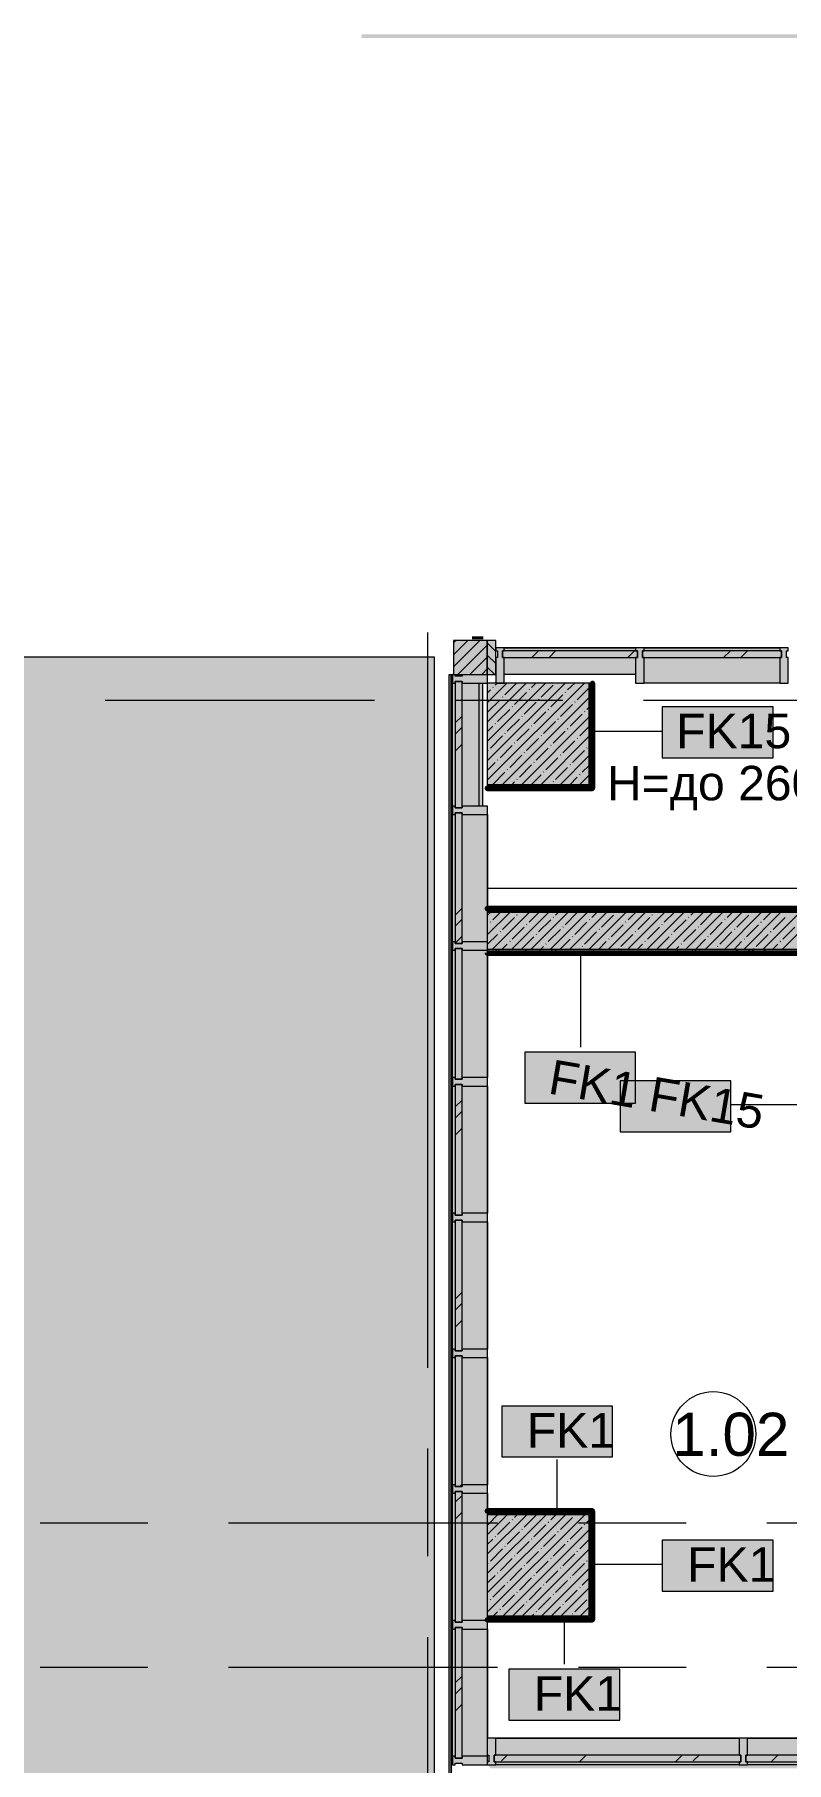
# Model space of a CAD drawing. Header units: millimetres. Extents: x -3817 to 677485, y -22715 to 103890.
# Drawn here: x 1633 to 6067, y 22650 to 32833 of the extents above; entities that cross this region are included whole.
import ezdxf

# ---------------------------------------------------------------- set-up
doc = ezdxf.new("R2010")
doc.units = ezdxf.units.MM
doc.layers.add('PDF _Геометрия', color=7, linetype='Continuous', true_color=0x1d1d1d)
doc.layers.add('PDF _Сплошная заливка', color=7, linetype='Continuous', true_color=0xffffff)
doc.layers.add('PDF _Текст', color=7, linetype='Continuous')
doc.styles.add('PDF GOST-Common', font='arial.ttf')

msp = doc.modelspace()

# ---------------------------------------------------------------- hatches: boundary and pattern name
at = {"layer": 'PDF _Сплошная заливка', "transparency": 33554559}
for color, points in [(1, [(6234, 32813), (6621, 32813), (6621, 32833), (3563, 32833), (3563, 32813)]), (256, [(4154, 29061), (4303, 29061), (4303, 29261), (4103, 29261), (4104, 29061), (4129, 29061)]), (256, [(4403, 29011), (4403, 29161), (4393, 29161), (4393, 29201), (4403, 29201), (4403, 29218), (4353, 29218), (4353, 29201), (4363, 29201), (4363, 29161), (4353, 29161), (4353, 29011)]), (256, [(4403, 29161), (5188, 29161), (5188, 29201), (4393, 29201), (4393, 29161)]), (256, [(5178, 29201), (5178, 29218), (4403, 29218), (4403, 29201), (4903, 29201)]), (256, [(5178, 29061), (5178, 29161), (4403, 29161), (4403, 29061), (4903, 29061)]), (256, [(5228, 29011), (5228, 29161), (5218, 29161), (5218, 29201), (5228, 29201), (5228, 29218), (5178, 29218), (5178, 29201), (5188, 29201), (5188, 29161), (5178, 29161), (5178, 29011), (5218, 29011)]), (256, [(5228, 29161), (6038, 29161), (6038, 29201), (5218, 29201), (5218, 29161)]), (256, [(6038, 29011), (6078, 29011), (6078, 29161), (6068, 29161), (6068, 29201), (6078, 29201), (6078, 29218), (6028, 29218), (6028, 29201), (6038, 29201), (6038, 29161), (6028, 29161), (6028, 29011)]), (256, [(4097, 29011), (4114, 29011), (4114, 29021), (4154, 29021), (4154, 29011), (4304, 29011), (4303, 29061), (4154, 29061), (4154, 29051), (4114, 29051), (4114, 29061), (4097, 29061)]), (256, [(4154, 28276), (4154, 29021), (4114, 29021), (4114, 28276), (4129, 28276)]), (256, [(4104, 28286), (4114, 28286), (4114, 29011), (4097, 29011), (4097, 28286)]), (256, [(4254, 28286), (4254, 29011), (4154, 29011), (4154, 28286), (4249, 28286)]), (256, [(4254, 28286), (4274, 28286), (4274, 29011), (4254, 29011), (4254, 28403)]), (256, [(4627, 28391), (4923, 28391), (4923, 28411), (4303, 28411), (4304, 28391)]), (256, [(4097, 28236), (4114, 28236), (4114, 28246), (4154, 28246), (4154, 28236), (4304, 28236), (4303, 28286), (4154, 28286), (4154, 28276), (4114, 28276), (4114, 28286), (4097, 28286)]), (256, [(4154, 27476), (4154, 28246), (4114, 28246), (4114, 27476), (4129, 27476)]), (256, [(8723, 27661), (9743, 27661), (9743, 27681), (4303, 27681), (4303, 27661), (8024, 27661)]), (256, [(9338, 27441), (9953, 27441), (9953, 27661), (4303, 27661), (4303, 27441), (9258, 27441)]), (256, [(4249, 27436), (4303, 27437), (4303, 27486), (4154, 27486), (4154, 27476), (4114, 27476), (4114, 27486), (4097, 27486), (4097, 27436), (4114, 27436), (4114, 27446), (4154, 27446), (4154, 27436)]), (256, [(4129, 26676), (4154, 26676), (4154, 27446), (4114, 27446), (4114, 26676)]), (256, [(5306, 27421), (6173, 27421), (6173, 27441), (4303, 27441), (4304, 27421), (4627, 27421)]), (256, [(4097, 26636), (4114, 26636), (4114, 26646), (4154, 26646), (4154, 26636), (4304, 26636), (4304, 26686), (4154, 26686), (4154, 26676), (4114, 26676), (4114, 26686), (4097, 26686)]), (256, [(4304, 25836), (4304, 25886), (4154, 25886), (4154, 25876), (4114, 25876), (4114, 25886), (4097, 25886), (4097, 25836), (4114, 25836), (4114, 25846), (4154, 25846), (4154, 25836), (4274, 25836)]), (256, [(4129, 25076), (4154, 25076), (4154, 25846), (4114, 25846), (4114, 25076)]), (256, [(4304, 25036), (4304, 25086), (4154, 25086), (4154, 25076), (4114, 25076), (4114, 25086), (4097, 25086), (4097, 25036), (4114, 25036), (4114, 25046), (4154, 25046), (4154, 25036), (4274, 25036)]), (256, [(4154, 24276), (4154, 25046), (4114, 25046), (4114, 24276), (4129, 24276)]), (256, [(4097, 24236), (4114, 24236), (4114, 24246), (4154, 24246), (4154, 24236), (4304, 24236), (4304, 24286), (4154, 24286), (4154, 24276), (4114, 24276), (4114, 24286), (4097, 24286)]), (256, [(4129, 23476), (4154, 23476), (4154, 24246), (4114, 24246), (4114, 23476)]), (256, [(4304, 24111), (4903, 24111), (4903, 24131), (4303, 24131), (4303, 24111)]), (256, [(4903, 23511), (4923, 23511), (4923, 24131), (4903, 24131), (4903, 24111)]), (256, [(4097, 23436), (4114, 23436), (4114, 23446), (4154, 23446), (4154, 23436), (4304, 23436), (4303, 23486), (4154, 23486), (4154, 23476), (4114, 23476), (4114, 23486), (4097, 23486)]), (256, [(4154, 22676), (4154, 23446), (4114, 23446), (4114, 22676), (4129, 22676)]), (256, [(4304, 23491), (4923, 23491), (4923, 23511), (4303, 23511), (4303, 23491)]), (256, [(4303, 22636), (4353, 22636), (4353, 22653), (4343, 22653), (4343, 22693), (4353, 22693), (4353, 22793), (4303, 22793), (4304, 22693), (4313, 22693), (4313, 22653), (4304, 22653), (4303, 22636)]), (256, [(5838, 22636), (5838, 22653), (5828, 22653), (5828, 22693), (5838, 22693), (5838, 22793), (5788, 22793), (5788, 22693), (5798, 22693), (5798, 22653), (5788, 22653), (5788, 22636), (5828, 22636)]), (256, [(6763, 22693), (6763, 22793), (5838, 22793), (5838, 22693), (6665, 22693)]), (256, [(4303, 22636), (4304, 22636), (4304, 22686), (4154, 22686), (4154, 22676), (4114, 22676), (4114, 22686), (4097, 22686), (4097, 22636), (4114, 22636), (4114, 22646), (4154, 22646), (4154, 22636), (4283, 22636)]), (256, [(5788, 22653), (5798, 22653), (5798, 22693), (4343, 22693), (4343, 22653), (5306, 22653)]), (256, [(5788, 22636), (5788, 22653), (4353, 22653), (4353, 22636), (5306, 22636)]), (256, [(6771, 22653), (6773, 22653), (6773, 22693), (5828, 22693), (5828, 22653), (6665, 22653)]), (256, [(6665, 22636), (6763, 22636), (6763, 22653), (5838, 22653), (5838, 22636)])]:
    msp.add_hatch(color=color, dxfattribs=at).paths.add_polyline_path(points)
h = msp.add_hatch(color=256, dxfattribs=at)
h.paths.add_polyline_path([(13933, 29061), (13953, 29061), (13953, 29261), (13704, 29261), (13704, 29061), (13932, 29061)], flags=0)
h.paths.add_polyline_path([(4353, 29061), (4353, 29261), (4303, 29261), (4303, 29061)], flags=0)
at = {"layer": 'PDF _Сплошная заливка', "true_color": 0xeeeeee, "transparency": 33554559}
msp.add_hatch(color=7, dxfattribs=at).paths.add_polyline_path([(-47, 17291), (3992, 17291), (3992, 17984), (3540, 17984), (3540, 18029), (3992, 18029), (3992, 19529), (3094, 19529), (3094, 19574), (3992, 19574), (3992, 20993), (3114, 20993), (3114, 21038), (3992, 21038), (3992, 22538), (3560, 22538), (3560, 22583), (3992, 22583), (3992, 29163), (-47, 29163), (-47, 17803)])
at = {"layer": 'PDF _Сплошная заливка', "true_color": 0x383e42, "transparency": 33554559}
for points in [[(5306, 29201), (6028, 29201), (6028, 29218), (5228, 29218), (5228, 29201)], [(6028, 29011), (6028, 29161), (5228, 29161), (5228, 29011), (5306, 29011)], [(4104, 27486), (4114, 27486), (4114, 28236), (4097, 28236), (4097, 27486)], [(4249, 27486), (4303, 27486), (4304, 28236), (4154, 28236), (4154, 27486)], [(4104, 26686), (4114, 26686), (4114, 27436), (4097, 27436), (4097, 26686)], [(4249, 26686), (4304, 26686), (4303, 27436), (4154, 27436), (4154, 26686)], [(4104, 25886), (4114, 25886), (4114, 26636), (4097, 26636), (4097, 25886)], [(4274, 25886), (4304, 25886), (4304, 26636), (4154, 26636), (4154, 25886), (4249, 25886)], [(4114, 25086), (4114, 25836), (4097, 25836), (4097, 25086), (4104, 25086)], [(4274, 25086), (4304, 25086), (4304, 25836), (4154, 25836), (4154, 25086), (4249, 25086)], [(4104, 24286), (4114, 24286), (4114, 25036), (4097, 25036), (4097, 24286)], [(4274, 24286), (4304, 24286), (4304, 25036), (4154, 25036), (4154, 24286), (4249, 24286)], [(4104, 23486), (4114, 23486), (4114, 24236), (4097, 24236), (4097, 23486)], [(4154, 23486), (4304, 23486), (4304, 24236), (4154, 24236), (4154, 24163)], [(4114, 23061), (4114, 23436), (4097, 23436), (4097, 23061), (4104, 23061)], [(4304, 23061), (4303, 23436), (4154, 23436), (4154, 23061), (4283, 23061)], [(4104, 22686), (4114, 22686), (4114, 23061), (4097, 23061), (4097, 22686)], [(4283, 22686), (4304, 22686), (4303, 23061), (4154, 23061), (4154, 22686), (4274, 22686)]]:
    msp.add_hatch(color=250, dxfattribs=at).paths.add_polyline_path(points)
at = {"layer": 'PDF _Сплошная заливка', "transparency": 33554559}
h = msp.add_hatch(color=256, dxfattribs=at)
h.paths.add_polyline_path([(4079, 17269), (4089, 17269), (4089, 17984), (4079, 17984), (4079, 17803)], flags=0)
h.paths.add_polyline_path([(4079, 18029), (4089, 18029), (4089, 19529), (4079, 19529), (4079, 18863)], flags=0)
h.paths.add_polyline_path([(4079, 19574), (4089, 19574), (4089, 20993), (4079, 20993), (4079, 19923)], flags=0)
h.paths.add_polyline_path([(4079, 21038), (4089, 21038), (4089, 22538), (4079, 22538), (4079, 22043)], flags=0)
h.paths.add_polyline_path([(4089, 22583), (4089, 29061), (4079, 29061), (4079, 22583)], flags=0)
h = msp.add_hatch(color=256, dxfattribs=at)
h.paths.add_polyline_path([(4129, 17269), (4129, 17279), (4114, 17279), (4114, 17269), (4119, 17269)], flags=0)
h.paths.add_polyline_path([(4089, 17269), (4097, 17269), (4097, 17836), (4104, 17836), (4104, 17876), (4094, 17876), (4094, 17984), (4089, 17984), (4089, 17279)], flags=0)
h.paths.add_polyline_path([(4097, 17984), (4097, 19538), (4094, 19538), (4094, 19529), (4089, 19529), (4089, 18029), (4094, 18029), (4094, 17984)], flags=0)
h.paths.add_polyline_path([(4089, 19574), (4094, 19574), (4094, 19646), (4097, 19646), (4097, 20993), (4089, 20993), (4089, 19646)], flags=0)
h.paths.add_polyline_path([(4089, 21038), (4097, 21038), (4097, 22538), (4089, 22538), (4089, 21061)], flags=0)
h.paths.add_polyline_path([(4089, 22583), (4097, 22583), (4097, 29061), (4089, 29061), (4089, 22632)], flags=0)
h.paths.add_polyline_path([(4129, 29051), (4129, 29061), (4114, 29061), (4114, 29051)], flags=0)
at = {"layer": 'PDF _Сплошная заливка', "true_color": 0x8000ff, "transparency": 33554559}
h = msp.add_hatch(color=190, dxfattribs=at)
h.paths.add_polyline_path([(5798, 22616), (6734, 22616), (6754, 22636), (4304, 22635), (4323, 22616), (5788, 22616)], flags=0)
h.paths.add_polyline_path([(4304, 22653), (4313, 22653), (4313, 22656), (4304, 22656)], flags=0)

# ---------------------------------------------------------------- linework, layer by layer
at = {"layer": 'PDF _Геометрия', "color": 253, "lineweight": 9, "true_color": 0xaaaaaa}
for points in [[(3953, 24976), (3953, 26809), (3953, 29309)], [(2049, 28911), (3637, 28911)], [(4113, 28911), (4748, 28911)], [(5224, 28911), (6812, 28911)], [(3953, 23865), (3953, 24500)], [(1666, 24061), (2301, 24061)], [(2777, 24061), (4364, 24061)], [(4841, 24061), (5476, 24061)], [(5952, 24061), (7539, 24061)], [(3953, 21801), (3953, 23389)], [(1666, 23211), (2301, 23211)], [(2777, 23211), (4364, 23211)], [(4841, 23211), (5476, 23211)], [(5952, 23211), (7539, 23211)]]:
    msp.add_lwpolyline(points, dxfattribs=at)
at = {"layer": 'PDF _Геометрия', "lineweight": 9}
for points in [[(4103, 29247), (4117, 29261)], [(4103, 29177), (4188, 29261)], [(4103, 29106), (4259, 29261)], [(4129, 29061), (4303, 29235)], [(4353, 29197), (4303, 29247)], [(4200, 29061), (4303, 29164)], [(4353, 29126), (4303, 29176)], [(4271, 29061), (4303, 29094)], [(4347, 29061), (4303, 29105)], [(4303, 29009), (4305, 29011)], [(4303, 28895), (4419, 29011)], [(4303, 28781), (4533, 29011)], [(4303, 28667), (4647, 29011)], [(4303, 28553), (4762, 29011)], [(4303, 28439), (4876, 29011)], [(4303, 28952), (4321, 28970)], [(4335, 28984), (4337, 28986)], [(4349, 28998), (4362, 29011)], [(4390, 28411), (4903, 28925)], [(4392, 28927), (4394, 28929)], [(4406, 28941), (4476, 29011)], [(4463, 28884), (4534, 28955)], [(4549, 28970), (4551, 28972)], [(4563, 28984), (4590, 29011)], [(4620, 28927), (4691, 28998)], [(4677, 28870), (4748, 28941)], [(4762, 28955), (4765, 28958)], [(4777, 28970), (4819, 29011)], [(4834, 28913), (4903, 28982)], [(4306, 28841), (4378, 28913)], [(4363, 28784), (4435, 28855)], [(4449, 28870), (4451, 28872)], [(4520, 28827), (4591, 28898)], [(4577, 28770), (4648, 28841)], [(4606, 28913), (4608, 28915)], [(4663, 28855), (4665, 28858)], [(4734, 28813), (4805, 28884)], [(4791, 28756), (4862, 28827)], [(4819, 28898), (4822, 28901)], [(4877, 28841), (4879, 28844)], [(4891, 28855), (4903, 28868)], [(4303, 28724), (4335, 28756)], [(4349, 28770), (4351, 28772)], [(4406, 28713), (4408, 28715)], [(4420, 28727), (4492, 28798)], [(4477, 28670), (4549, 28741)], [(4504, 28411), (4903, 28811)], [(4506, 28813), (4508, 28815)], [(4563, 28756), (4565, 28758)], [(4634, 28713), (4705, 28784)], [(4691, 28656), (4762, 28727)], [(4720, 28798), (4722, 28801)], [(4777, 28741), (4779, 28744)], [(4848, 28699), (4903, 28754)], [(4306, 28613), (4309, 28616)], [(4321, 28627), (4392, 28699)], [(4378, 28570), (4449, 28642)], [(4463, 28656), (4465, 28658)], [(4534, 28613), (4606, 28684)], [(4591, 28556), (4663, 28627)], [(4618, 28411), (4903, 28697)], [(4620, 28699), (4622, 28701)], [(4677, 28642), (4679, 28644)], [(4748, 28599), (4819, 28670)], [(4834, 28684), (4836, 28687)], [(4891, 28627), (4893, 28630)], [(4303, 28496), (4349, 28542)], [(4363, 28556), (4366, 28558)], [(4435, 28513), (4506, 28585)], [(4492, 28456), (4563, 28528)], [(4520, 28599), (4522, 28601)], [(4577, 28542), (4580, 28544)], [(4648, 28499), (4720, 28570)], [(4705, 28442), (4777, 28513)], [(4732, 28411), (4903, 28583)], [(4734, 28585), (4736, 28587)], [(4791, 28528), (4793, 28530)], [(4805, 28542), (4877, 28613)], [(4862, 28485), (4903, 28526)], [(4335, 28414), (4406, 28485)], [(4420, 28499), (4423, 28501)], [(4447, 28411), (4463, 28428)], [(4477, 28442), (4480, 28444)], [(4561, 28411), (4620, 28471)], [(4634, 28485), (4637, 28487)], [(4675, 28411), (4677, 28414)], [(4691, 28428), (4694, 28430)], [(4789, 28411), (4834, 28456)], [(4846, 28411), (4903, 28469)], [(4848, 28471), (4850, 28473)], [(4303, 27641), (4324, 27661)], [(4303, 27527), (4438, 27661)], [(4321, 27601), (4323, 27603)], [(4332, 27441), (4552, 27661)], [(4335, 27615), (4381, 27661)], [(4392, 27558), (4463, 27629)], [(4446, 27441), (4666, 27661)], [(4477, 27644), (4480, 27646)], [(4492, 27658), (4495, 27661)], [(4549, 27601), (4609, 27661)], [(4560, 27441), (4780, 27661)], [(4606, 27544), (4677, 27615)], [(4674, 27441), (4894, 27661)], [(4691, 27629), (4694, 27632)], [(4705, 27644), (4723, 27661)], [(4762, 27587), (4834, 27658)], [(4788, 27441), (5008, 27661)], [(4819, 27530), (4891, 27601)], [(4902, 27441), (5122, 27661)], [(4905, 27615), (4907, 27618)], [(4919, 27629), (4951, 27661)], [(4976, 27572), (5048, 27644)], [(5016, 27441), (5236, 27661)], [(5062, 27658), (5064, 27660)], [(5119, 27601), (5121, 27603)], [(5130, 27441), (5350, 27661)], [(5133, 27615), (5179, 27661)], [(5190, 27558), (5261, 27629)], [(5244, 27441), (5464, 27661)], [(5276, 27644), (5278, 27646)], [(5290, 27658), (5293, 27661)], [(5347, 27601), (5407, 27661)], [(5358, 27441), (5578, 27661)], [(5404, 27544), (5475, 27615)], [(5472, 27441), (5692, 27661)], [(5490, 27629), (5492, 27632)], [(5504, 27644), (5521, 27661)], [(5561, 27587), (5632, 27658)], [(5587, 27441), (5807, 27661)], [(5618, 27530), (5689, 27601)], [(5701, 27441), (5921, 27661)], [(5703, 27615), (5706, 27618)], [(5718, 27629), (5750, 27661)], [(5775, 27572), (5846, 27644)], [(5815, 27441), (6035, 27661)], [(5860, 27658), (5863, 27660)], [(5917, 27601), (5920, 27603)], [(5929, 27441), (6149, 27661)], [(5931, 27615), (5978, 27661)], [(5988, 27558), (6060, 27629)], [(6043, 27441), (6263, 27661)], [(4303, 27584), (4306, 27587)], [(4303, 27470), (4363, 27530)], [(4378, 27544), (4380, 27546)], [(4449, 27501), (4520, 27572)], [(4506, 27444), (4577, 27515)], [(4534, 27587), (4537, 27589)], [(4591, 27530), (4594, 27532)], [(4663, 27487), (4734, 27558)], [(4731, 27441), (4791, 27501)], [(4748, 27572), (4751, 27575)], [(4805, 27515), (4808, 27518)], [(4877, 27473), (4948, 27544)], [(4962, 27558), (4964, 27561)], [(5019, 27501), (5021, 27504)], [(5033, 27515), (5105, 27587)], [(5090, 27458), (5162, 27530)], [(5176, 27544), (5178, 27546)], [(5247, 27501), (5318, 27572)], [(5304, 27444), (5375, 27515)], [(5333, 27587), (5335, 27589)], [(5390, 27530), (5392, 27532)], [(5461, 27487), (5532, 27558)], [(5530, 27441), (5589, 27501)], [(5547, 27572), (5549, 27575)], [(5604, 27515), (5606, 27518)], [(5675, 27473), (5746, 27544)], [(5760, 27558), (5763, 27561)], [(5817, 27501), (5820, 27504)], [(5832, 27515), (5903, 27587)], [(5889, 27458), (5960, 27530)], [(5974, 27544), (5977, 27546)], [(6046, 27501), (6117, 27572)], [(4389, 27441), (4420, 27473)], [(4435, 27487), (4437, 27489)], [(4617, 27441), (4634, 27458)], [(4648, 27473), (4651, 27475)], [(4845, 27441), (4848, 27444)], [(4862, 27458), (4865, 27461)], [(4959, 27441), (5005, 27487)], [(5076, 27444), (5078, 27446)], [(5187, 27441), (5219, 27473)], [(5233, 27487), (5235, 27489)], [(5415, 27441), (5433, 27458)], [(5447, 27473), (5449, 27475)], [(5644, 27441), (5646, 27444)], [(5661, 27458), (5663, 27461)], [(5758, 27441), (5803, 27487)], [(5874, 27444), (5877, 27446)], [(5986, 27441), (6017, 27473)], [(6031, 27487), (6034, 27489)], [(4303, 24105), (4309, 24111)], [(4303, 23991), (4423, 24111)], [(4303, 23877), (4538, 24111)], [(4303, 23763), (4652, 24111)], [(4303, 23649), (4766, 24111)], [(4303, 23535), (4880, 24111)], [(4306, 24051), (4366, 24111)], [(4363, 23994), (4435, 24065)], [(4449, 24080), (4451, 24082)], [(4463, 24094), (4481, 24111)], [(4520, 24037), (4591, 24108)], [(4577, 23980), (4648, 24051)], [(4663, 24065), (4665, 24068)], [(4677, 24080), (4709, 24111)], [(4734, 24023), (4805, 24094)], [(4791, 23966), (4862, 24037)], [(4819, 24108), (4822, 24111)], [(4877, 24051), (4879, 24054)], [(4891, 24065), (4903, 24078)], [(4303, 23934), (4335, 23966)], [(4349, 23980), (4351, 23982)], [(4394, 23511), (4903, 24021)], [(4420, 23937), (4492, 24008)], [(4477, 23880), (4549, 23951)], [(4506, 24023), (4508, 24025)], [(4563, 23966), (4565, 23968)], [(4634, 23923), (4705, 23994)], [(4691, 23866), (4762, 23937)], [(4720, 24008), (4722, 24011)], [(4777, 23951), (4779, 23954)], [(4848, 23909), (4903, 23964)], [(4321, 23837), (4392, 23909)], [(4378, 23780), (4449, 23852)], [(4406, 23923), (4408, 23925)], [(4463, 23866), (4465, 23868)], [(4508, 23511), (4903, 23907)], [(4534, 23823), (4606, 23894)], [(4591, 23766), (4663, 23837)], [(4620, 23909), (4622, 23911)], [(4677, 23852), (4679, 23854)], [(4748, 23809), (4819, 23880)], [(4834, 23894), (4836, 23897)], [(4891, 23837), (4893, 23840)], [(4303, 23706), (4349, 23752)], [(4306, 23823), (4309, 23825)], [(4363, 23766), (4366, 23768)], [(4435, 23723), (4506, 23795)], [(4492, 23666), (4563, 23738)], [(4520, 23809), (4522, 23811)], [(4577, 23752), (4580, 23754)], [(4622, 23511), (4903, 23793)], [(4648, 23709), (4720, 23780)], [(4734, 23795), (4736, 23797)], [(4791, 23738), (4793, 23740)], [(4805, 23752), (4877, 23823)], [(4862, 23695), (4903, 23736)], [(4335, 23623), (4406, 23695)], [(4392, 23566), (4463, 23638)], [(4420, 23709), (4423, 23711)], [(4477, 23652), (4480, 23654)], [(4549, 23609), (4620, 23681)], [(4634, 23695), (4637, 23697)], [(4691, 23638), (4694, 23640)], [(4705, 23652), (4777, 23723)], [(4736, 23511), (4903, 23679)], [(4762, 23595), (4834, 23666)], [(4848, 23681), (4850, 23683)], [(4303, 23592), (4306, 23595)], [(4321, 23609), (4323, 23612)], [(4337, 23511), (4363, 23538)], [(4378, 23552), (4380, 23555)], [(4451, 23511), (4520, 23581)], [(4534, 23595), (4537, 23597)], [(4565, 23511), (4577, 23524)], [(4591, 23538), (4594, 23540)], [(4606, 23552), (4677, 23623)], [(4679, 23511), (4734, 23566)], [(4748, 23581), (4751, 23583)], [(4805, 23524), (4808, 23526)], [(4819, 23538), (4891, 23609)], [(4850, 23511), (4903, 23565)]]:
    msp.add_lwpolyline(points, dxfattribs=at)
at = {"layer": 'PDF _Геометрия', "color": 7, "lineweight": 9}
for points in [[(4303, 29261), (4103, 29261), (4103, 29061), (4303, 29061)], [(4403, 29218), (5178, 29218), (5178, 29201), (4403, 29201)], [(4403, 29161), (5178, 29161), (5178, 29061), (4403, 29061)], [(5228, 29218), (6028, 29218), (6028, 29201), (5228, 29201)], [(5228, 29161), (6028, 29161), (6028, 29011), (5228, 29011)], [(4129, 29061), (4129, 29051)], [(4114, 29011), (4114, 28286), (4097, 28286), (4097, 29011)], [(4254, 29011), (4254, 28286), (4154, 28286), (4154, 29011)], [(4903, 29011), (4303, 29011), (4303, 28411), (4903, 28411)], [(5988, 28870), (5335, 28870), (5335, 28570), (5988, 28570)], [(4114, 28236), (4114, 27486), (4097, 27486), (4097, 28236)], [(4114, 27436), (4114, 26686), (4097, 26686), (4097, 27436)], [(5178, 26835), (4525, 26835), (4525, 26535), (5178, 26535)], [(4114, 26636), (4114, 25886), (4097, 25886), (4097, 26636)], [(4304, 26636), (4304, 25886), (4154, 25886), (4154, 26636)], [(5740, 26667), (5087, 26667), (5087, 26367), (5740, 26367)], [(4114, 25836), (4114, 25086), (4097, 25086), (4097, 25836)], [(4304, 25836), (4304, 25086), (4154, 25086), (4154, 25836)], [(4114, 25036), (4114, 24286), (4097, 24286), (4097, 25036)], [(4304, 25036), (4304, 24286), (4154, 24286), (4154, 25036)], [(5042, 24750), (4389, 24750), (4389, 24450), (5042, 24450)], [(4114, 24236), (4114, 23486), (4097, 23486), (4097, 24236)], [(4903, 24111), (4303, 24111), (4303, 23511), (4903, 23511)], [(5988, 23959), (5335, 23959), (5335, 23659), (5988, 23659)], [(4097, 23061), (4097, 23436), (4114, 23436), (4114, 23061), (4114, 22686), (4097, 22686)], [(5084, 23200), (4430, 23200), (4430, 22900), (5084, 22900)], [(4304, 23061), (4304, 22793)], [(4353, 22793), (5788, 22793), (5788, 22693), (4353, 22693)], [(5838, 22793), (6763, 22793), (6763, 22693), (5838, 22693)], [(4304, 22656), (4313, 22656)], [(4353, 22653), (5788, 22653), (5788, 22636), (4353, 22636)], [(5838, 22653), (6763, 22653), (6763, 22636), (5838, 22636)]]:
    msp.add_lwpolyline(points, close=True, dxfattribs=at)
at = {"layer": 'PDF _Геометрия', "color": 1, "lineweight": 40}
msp.add_lwpolyline([(4213, 29278), (4278, 29278)], dxfattribs=at)
at = {"layer": 'PDF _Геометрия', "color": 9, "lineweight": 9, "true_color": 0xc0c0c0}
for points in [[(4353, 29261), (4303, 29261), (4303, 29061), (4353, 29061)], [(4903, 28411), (4303, 28411), (4303, 28391), (4923, 28391), (4923, 28411), (4923, 29011), (4903, 29011)], [(4903, 24111), (4903, 23511), (4303, 23511), (4303, 23491), (4923, 23491), (4923, 23511), (4923, 24131), (4903, 24131), (4303, 24131), (4303, 24111)]]:
    msp.add_lwpolyline(points, close=True, dxfattribs=at)
at = {"layer": 'PDF _Геометрия', "color": 8, "lineweight": 9, "true_color": 0x808080}
msp.add_lwpolyline([(3992, 17291), (3992, 29163), (-47, 29163), (-47, 17291)], close=True, dxfattribs=at)
at = {"layer": 'PDF _Геометрия', "color": 7, "lineweight": 20}
for points in [[(4393, 29201), (4403, 29201), (4403, 29218), (4353, 29218), (4353, 29201), (4363, 29201), (4363, 29161), (4353, 29161), (4353, 29011), (4403, 29011), (4403, 29161), (4393, 29161)], [(4393, 29161), (5188, 29161), (5188, 29201), (4393, 29201)], [(5218, 29161), (5218, 29201), (5228, 29201), (5228, 29218), (5178, 29218), (5178, 29201), (5188, 29201), (5188, 29161), (5178, 29161), (5178, 29011), (5228, 29011), (5228, 29161)], [(5218, 29161), (6038, 29161), (6038, 29201), (5218, 29201)], [(6068, 29161), (6068, 29201), (6078, 29201), (6078, 29218), (6028, 29218), (6028, 29201), (6038, 29201), (6038, 29161), (6028, 29161), (6028, 29011), (6078, 29011), (6078, 29161)], [(4114, 29021), (4114, 28276), (4154, 28276), (4154, 29021)], [(4114, 28236), (4114, 28246), (4154, 28246), (4154, 28236), (4304, 28236), (4304, 28286), (4154, 28286), (4154, 28276), (4114, 28276), (4114, 28286), (4097, 28286), (4097, 28236)], [(4114, 28246), (4114, 27476), (4154, 27476), (4154, 28246)], [(4114, 27436), (4114, 27446), (4154, 27446), (4154, 27436), (4304, 27436), (4304, 27486), (4154, 27486), (4154, 27476), (4114, 27476), (4114, 27486), (4097, 27486), (4097, 27436)], [(4114, 27446), (4114, 26676), (4154, 26676), (4154, 27446)], [(4114, 26636), (4114, 26646), (4154, 26646), (4154, 26636), (4304, 26636), (4304, 26686), (4154, 26686), (4154, 26676), (4114, 26676), (4114, 26686), (4097, 26686), (4097, 26636)], [(4114, 26646), (4114, 25876), (4154, 25876), (4154, 26646)], [(4114, 25836), (4114, 25846), (4154, 25846), (4154, 25836), (4304, 25836), (4304, 25886), (4154, 25886), (4154, 25876), (4114, 25876), (4114, 25886), (4097, 25886), (4097, 25836)], [(4114, 25846), (4114, 25076), (4154, 25076), (4154, 25846)], [(4114, 25036), (4114, 25046), (4154, 25046), (4154, 25036), (4304, 25036), (4304, 25086), (4154, 25086), (4154, 25076), (4114, 25076), (4114, 25086), (4097, 25086), (4097, 25036)], [(4114, 25046), (4114, 24276), (4154, 24276), (4154, 25046)], [(4114, 24236), (4114, 24246), (4154, 24246), (4154, 24236), (4304, 24236), (4304, 24286), (4154, 24286), (4154, 24276), (4114, 24276), (4114, 24286), (4097, 24286), (4097, 24236)], [(4114, 24246), (4114, 23476), (4154, 23476), (4154, 24246)], [(4114, 23436), (4114, 23446), (4154, 23446), (4154, 23436), (4304, 23436), (4304, 23486), (4154, 23486), (4154, 23476), (4114, 23476), (4114, 23486), (4097, 23486), (4097, 23436)], [(4114, 23446), (4114, 22676), (4154, 22676), (4154, 23446)], [(4343, 22653), (4343, 22693), (4353, 22693), (4353, 22793), (4303, 22793), (4303, 22693), (4313, 22693), (4313, 22653), (4303, 22653), (4303, 22636), (4353, 22636), (4353, 22653)], [(5838, 22653), (5828, 22653), (5828, 22693), (5838, 22693), (5838, 22793), (5788, 22793), (5788, 22693), (5798, 22693), (5798, 22653), (5788, 22653), (5788, 22636), (5838, 22636)], [(4114, 22636), (4114, 22646), (4154, 22646), (4154, 22636), (4304, 22636), (4304, 22686), (4154, 22686), (4154, 22676), (4114, 22676), (4114, 22686), (4097, 22686), (4097, 22636)], [(4343, 22653), (5798, 22653), (5798, 22693), (4343, 22693)], [(5828, 22653), (6773, 22653), (6773, 22693), (5828, 22693)]]:
    msp.add_lwpolyline(points, close=True, dxfattribs=at)
at = {"layer": 'PDF _Геометрия', "color": 7, "lineweight": 9}
for points in [[(5178, 29218), (4403, 29218)], [(4566, 29161), (4606, 29201)], [(4669, 29164), (4706, 29201)], [(5132, 29161), (5172, 29201)], [(6028, 29218), (5228, 29218)], [(5697, 29161), (5737, 29201)], [(5800, 29164), (5837, 29201)], [(4079, 22583), (4079, 29061), (4089, 29061), (4089, 22583), (4089, 29061), (4103, 29061)], [(5178, 29061), (4403, 29061)], [(4274, 29011), (4274, 28286)], [(6028, 29011), (5228, 29011)], [(4114, 28776), (4154, 28816)], [(4114, 28710), (4154, 28750)], [(4924, 28728), (5335, 28728)], [(4114, 28610), (4154, 28650)], [(4303, 27486), (4154, 27486), (4154, 28236), (4304, 28236), (4304, 27682), (4304, 28236)], [(4114, 27644), (4154, 27684)], [(4114, 27579), (4154, 27619)], [(4114, 27479), (4154, 27519)], [(4304, 26686), (4304, 27420), (4304, 26686), (4154, 26686), (4154, 27436), (4303, 27436)], [(4303, 27421), (6152, 27421)], [(4852, 27421), (4852, 26865)], [(4304, 25886), (4304, 26636)], [(4114, 26513), (4154, 26553)], [(4114, 26447), (4154, 26487)], [(6153, 26525), (5740, 26525)], [(4114, 26347), (4154, 26387)], [(4304, 25086), (4304, 25836)], [(4114, 25381), (4154, 25421)], [(4114, 25316), (4154, 25356)], [(4114, 25216), (4154, 25256)], [(4304, 24286), (4304, 25036)], [(4715, 24150), (4715, 24436)], [(4141, 24276), (4154, 24290)], [(4304, 23486), (4304, 23490), (4304, 23486), (4154, 23486), (4154, 24236), (4304, 24236), (4304, 24132), (4304, 24236)], [(4114, 24184), (4154, 24224)], [(4114, 24084), (4154, 24124)], [(4924, 23818), (5335, 23818)], [(4304, 22686), (4304, 22693), (4304, 22686), (4154, 22686), (4154, 23061), (4154, 23436), (4304, 23436), (4304, 23061), (4304, 23436)], [(4757, 23473), (4757, 23230)], [(4114, 23119), (4154, 23159)], [(4114, 23053), (4154, 23093)], [(4114, 22953), (4154, 22993)], [(5788, 22793), (4353, 22793)], [(6763, 22793), (5838, 22793)], [(4386, 22659), (4420, 22693)], [(4846, 22653), (4886, 22693)], [(5412, 22653), (5452, 22693)], [(5517, 22659), (5552, 22693)], [(5977, 22653), (6017, 22693)]]:
    msp.add_lwpolyline(points, dxfattribs=at)
at = {"layer": 'PDF _Геометрия', "color": 7, "lineweight": 20}
for points in [[(4103, 29061), (4097, 29061), (4097, 29011), (4114, 29011), (4114, 29021), (4154, 29021), (4154, 29011), (4304, 29011), (4304, 29061)], [(4154, 29061), (4154, 29051), (4114, 29051), (4114, 29061)]]:
    msp.add_lwpolyline(points, dxfattribs=at)
at = {"layer": 'PDF _Геометрия', "color": 33, "lineweight": 70, "true_color": 0xd7a38a}
msp.add_lwpolyline([(4923, 28390), (4924, 28390), (4924, 29011), (4923, 29011), (4923, 28391), (4303, 28391), (4303, 28390)], close=True, dxfattribs=at)
at = {"layer": 'PDF _Геометрия', "color": 253, "lineweight": 9, "true_color": 0x9b9b9b}
for points in [[(4910, 28914), (4905, 28923)], [(4907, 28947), (4917, 28947)], [(4921, 28956), (4916, 28965)], [(4923, 28947), (4922, 28944)], [(4904, 28791), (4903, 28790)], [(4907, 28737), (4903, 28743)], [(4907, 28764), (4917, 28764)], [(4915, 28749), (4910, 28740)], [(4907, 28703), (4917, 28703)], [(4922, 28639), (4917, 28631)], [(4923, 28647), (4921, 28651)], [(4907, 28612), (4917, 28612)], [(4918, 28571), (4913, 28562)], [(4326, 28401), (4321, 28410)], [(4649, 28410), (4644, 28401)], [(4912, 28423), (4907, 28432)], [(4907, 28429), (4917, 28429)], [(4361, 28400), (4356, 28391)], [(4358, 28398), (4368, 28398)], [(4367, 28391), (4363, 28399)], [(4429, 28396), (4427, 28391)], [(4450, 28398), (4460, 28398)], [(4504, 28398), (4499, 28407)], [(4632, 28398), (4642, 28398)], [(4681, 28395), (4676, 28404)], [(4719, 28391), (4718, 28393)], [(4724, 28398), (4734, 28398)], [(4785, 28398), (4795, 28398)], [(4789, 28391), (4786, 28397)], [(4853, 28398), (4849, 28391)], [(4894, 28409), (4889, 28400)], [(4366, 27661), (4366, 27662)], [(4389, 27667), (4399, 27667)], [(4439, 27681), (4436, 27676)], [(4480, 27667), (4490, 27667)], [(4541, 27667), (4551, 27667)], [(4601, 27680), (4601, 27681)], [(4604, 27661), (4604, 27661)], [(4643, 27669), (4638, 27678)], [(4645, 27673), (4640, 27664)], [(4686, 27681), (4682, 27675)], [(4693, 27667), (4703, 27667)], [(4755, 27680), (4750, 27671)], [(4785, 27667), (4795, 27667)], [(4876, 27667), (4886, 27667)], [(4957, 27674), (4953, 27681)], [(5001, 27679), (4996, 27670)], [(5025, 27679), (5023, 27681)], [(5059, 27667), (5069, 27667)], [(5066, 27667), (5061, 27676)], [(5069, 27675), (5064, 27666)], [(5105, 27661), (5103, 27665)], [(5151, 27667), (5161, 27667)], [(5203, 27676), (5199, 27681)], [(5212, 27667), (5222, 27667)], [(5284, 27681), (5283, 27680)], [(5364, 27667), (5374, 27667)], [(5380, 27673), (5375, 27681)], [(5422, 27661), (5417, 27670)], [(5451, 27665), (5448, 27661)], [(5455, 27667), (5465, 27667)], [(5490, 27665), (5485, 27674)], [(5492, 27676), (5487, 27668)], [(5528, 27661), (5527, 27663)], [(5530, 27681), (5529, 27679)], [(5547, 27667), (5557, 27667)], [(5601, 27681), (5597, 27675)], [(5668, 27663), (5663, 27671)], [(5696, 27664), (5695, 27661)], [(5730, 27667), (5740, 27667)], [(5821, 27667), (5831, 27667)], [(5844, 27661), (5840, 27668)], [(5847, 27681), (5843, 27674)], [(5882, 27667), (5892, 27667)], [(5916, 27678), (5911, 27670)], [(6034, 27667), (6045, 27667)], [(4357, 27434), (4352, 27441)], [(4371, 27441), (4367, 27435)], [(4398, 27422), (4393, 27431)], [(4534, 27431), (4529, 27439)], [(4576, 27431), (4571, 27422)], [(4617, 27441), (4613, 27433)], [(4686, 27438), (4681, 27429)], [(4712, 27428), (4707, 27436)], [(4751, 27421), (4749, 27425)], [(4821, 27421), (4817, 27429)], [(4932, 27437), (4927, 27428)], [(5000, 27433), (4995, 27424)], [(4997, 27421), (4995, 27426)], [(5094, 27437), (5091, 27441)], [(5173, 27421), (5172, 27423)], [(5216, 27441), (5214, 27438)], [(5381, 27424), (5380, 27421)], [(5423, 27435), (5418, 27426)], [(5462, 27441), (5460, 27437)], [(5517, 27435), (5514, 27441)], [(5532, 27441), (5528, 27433)], [(5559, 27424), (5554, 27433)], [(5627, 27423), (5626, 27421)], [(5778, 27441), (5773, 27432)], [(5831, 27440), (5831, 27441)], [(5847, 27437), (5841, 27428)], [(5873, 27429), (5868, 27438)], [(5941, 27433), (5936, 27441)], [(5982, 27422), (5977, 27431)], [(4323, 24128), (4318, 24119)], [(4328, 24131), (4338, 24131)], [(4391, 24124), (4386, 24115)], [(4419, 24131), (4429, 24131)], [(4480, 24131), (4490, 24131)], [(4542, 24126), (4539, 24131)], [(4607, 24131), (4606, 24129)], [(4610, 24130), (4609, 24131)], [(4632, 24131), (4642, 24131)], [(4651, 24119), (4646, 24128)], [(4691, 24111), (4688, 24117)], [(4724, 24131), (4734, 24131)], [(4773, 24114), (4771, 24111)], [(4787, 24127), (4785, 24131)], [(4815, 24126), (4810, 24117)], [(4815, 24131), (4825, 24131)], [(4853, 24131), (4851, 24128)], [(4907, 24070), (4917, 24070)], [(4923, 24131), (4919, 24124)], [(4923, 24075), (4922, 24076)], [(4905, 23984), (4903, 23988)], [(4907, 24009), (4917, 24009)], [(4908, 23861), (4903, 23852)], [(4907, 23918), (4917, 23918)], [(4913, 23848), (4908, 23857)], [(4904, 23793), (4903, 23791)], [(4907, 23735), (4917, 23735)], [(4915, 23751), (4910, 23742)], [(4907, 23674), (4917, 23674)], [(4907, 23583), (4917, 23583)], [(4313, 23500), (4308, 23492)], [(4374, 23502), (4369, 23511)], [(4381, 23496), (4378, 23491)], [(4450, 23491), (4460, 23491)], [(4541, 23491), (4551, 23491)], [(4600, 23510), (4595, 23502)], [(4602, 23491), (4612, 23491)], [(4688, 23507), (4686, 23511)], [(4754, 23491), (4764, 23491)], [(4756, 23511), (4756, 23511)], [(4798, 23500), (4793, 23509)], [(4804, 23498), (4801, 23491)], [(4838, 23491), (4834, 23498)], [(4846, 23509), (4841, 23501)], [(4846, 23491), (4856, 23491)], [(4914, 23505), (4909, 23496)]]:
    msp.add_lwpolyline(points, dxfattribs=at)
at = {"layer": 'PDF _Геометрия', "color": 6, "lineweight": 9}
msp.add_lwpolyline([(4304, 27802), (5924, 27802), (8024, 27802), (10124, 27802), (10124, 26062), (9484, 26062), (9484, 24242), (10124, 24242), (10124, 22544), (9132, 22544)], dxfattribs=at)
at = {"layer": 'PDF _Геометрия', "color": 33, "lineweight": 70, "true_color": 0xd7a38a}
msp.add_lwpolyline([(9333, 27682), (4303, 27682), (4303, 27681), (9333, 27681)], dxfattribs=at)
at = {"layer": 'PDF _Геометрия', "color": 9, "lineweight": 9, "true_color": 0xc0c0c0}
for points in [[(9333, 27681), (4303, 27681), (4303, 27661), (9333, 27661), (9333, 27131), (9353, 27131), (9973, 27131), (9973, 27151), (9353, 27151), (9353, 27661), (9743, 27661), (9743, 27681), (9353, 27681)], [(9973, 26211), (9973, 26231), (9973, 27650), (9953, 27650), (9953, 26231), (9953, 26431), (9953, 27441), (9953, 27661), (4303, 27661), (4303, 27441), (6173, 27441), (6173, 24781), (6253, 24781), (6523, 24781), (6173, 24781), (6173, 27421), (6173, 27441), (4303, 27441), (4303, 27421)]]:
    msp.add_lwpolyline(points, dxfattribs=at)
at = {"layer": 'PDF _Геометрия', "color": 231, "lineweight": 70, "true_color": 0xff80c0}
msp.add_lwpolyline([(4303, 27421), (4303, 27420), (6152, 27420)], dxfattribs=at)
at = {"layer": 'PDF _Геометрия', "color": 231, "lineweight": 9, "true_color": 0xff80c0}
msp.add_lwpolyline([(6152, 27420), (6152, 27421), (4303, 27421)], dxfattribs=at)
at = {"layer": 'PDF _Геометрия', "color": 231, "lineweight": 70, "true_color": 0xff80c0}
msp.add_lwpolyline([(4923, 23490), (4924, 23490), (4924, 24131), (4924, 24132), (4303, 24132), (4303, 24131), (4923, 24131), (4923, 23491), (4303, 23491), (4303, 23490)], close=True, dxfattribs=at)
at = {"layer": 'PDF _Геометрия', "color": 7, "lineweight": 9}
msp.add_circle((5636, 24585), 250, dxfattribs=at)
msp.add_circle((5636, 24585), 250, dxfattribs=at)
at = {"layer": 'PDF _Сплошная заливка', "lineweight": 35, "transparency": 33554559}
for points in [[(4129, 29051), (4154, 29051), (4129, 29061), (4154, 29061)], [(4303, 28411), (4903, 28411), (4303, 29011), (4903, 29011)], [(4923, 28411), (4923, 29011), (4903, 28411), (4903, 29011)], [(4114, 25876), (4154, 25876), (4114, 26646), (4154, 26646)], [(4903, 23511), (4903, 24111), (4303, 23511), (4303, 24111)], [(4353, 22693), (5788, 22693), (4353, 22793), (5788, 22793)]]:
    msp.add_solid(points, dxfattribs=at)
at = {"layer": 'PDF _Сплошная заливка', "lineweight": 9, "transparency": 33554559}
for points in [[(5988, 28870), (5335, 28870), (5988, 28570), (5335, 28570)], [(5178, 26835), (4525, 26835), (5178, 26535), (4525, 26535)], [(5740, 26667), (5087, 26667), (5740, 26367), (5087, 26367)], [(5042, 24750), (4389, 24750), (5042, 24450), (4389, 24450)], [(5988, 23959), (5335, 23959), (5988, 23659), (5335, 23659)], [(5084, 23200), (4430, 23200), (5084, 22900), (4430, 22900)]]:
    msp.add_solid(points, dxfattribs=at)

# ---------------------------------------------------------------- texts
at = {"layer": 'PDF _Текст', "char_height": 203.2, "attachment_point": 4, "style": 'PDF GOST-Common'}
for s, insert in [('FK15', (5417, 28727)), ('FK1', (4536, 24607)), ('FK1', (5482, 23816)), ('FK1', (4577, 23056))]:
    msp.add_mtext(s, dxfattribs=dict(at, insert=insert))
at = {"layer": 'PDF _Текст', "color": 250, "true_color": 0x3c3c3c, "attachment_point": 4, "style": 'PDF GOST-Common'}
for s, insert, char_height in [('Н=до 2600мм', (5009, 28392), 203.2), ('1.02', (5394, 24582), 254)]:
    msp.add_mtext(s, dxfattribs=dict(at, insert=insert, char_height=char_height))
at = {"layer": 'PDF _Текст', "insert": (4672, 26692), "char_height": 203.2, "attachment_point": 4, "rotation": 350.3402, "style": 'PDF GOST-Common'}
msp.add_mtext('FK1 FK15', dxfattribs=at)

doc.saveas('drawing.dxf')
